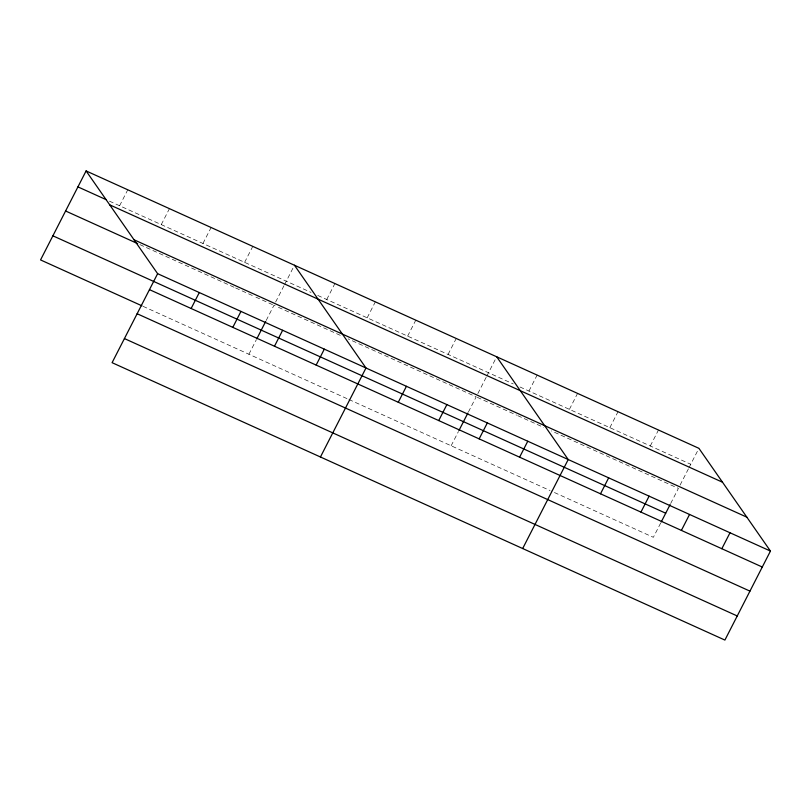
<?xml version="1.0" encoding="UTF-8"?>
<svg xmlns="http://www.w3.org/2000/svg" width="811" height="811" viewBox="0 0 811 811"><rect width="100%" height="100%" fill="white"/><g stroke="black" fill="none" stroke-linecap="round" stroke-linejoin="round"><path stroke-width="0.61" stroke-dasharray="4.05 3.04" d="M119.602 205.751L127.763 189.794M161.267 224.606L169.438 208.65M202.943 243.472L211.103 227.516M244.618 262.338L252.779 246.382M248.906 354.245L256.195 340.002M266.221 320.416L273.956 305.301L277.321 306.832M275.639 302.016L284.043 285.584M284.61 284.489L294.454 265.238M326.732 299.502L334.902 283.546M367.18 317.811L375.341 301.854M407.629 336.119L415.79 320.163M448.067 354.427L456.238 338.471M451.139 445.776L458.428 431.533M468.444 411.958L476.179 396.843L348.101 338.866M477.861 393.558L486.276 377.115M486.833 376.02L496.687 356.779M528.965 391.044L537.125 375.087M569.413 409.352L577.574 393.396M609.852 427.661L618.023 411.704M650.3 445.969L658.471 430.012M660.661 523.075L653.372 537.318L551.135 491.04M670.677 503.499L678.412 488.384L551.46 430.915M680.094 485.09L688.509 468.657M689.066 467.562L698.91 448.321M109.465 201.158L311.008 292.386M317.75 295.437L513.231 383.927M519.973 386.979L690.749 464.277M139.928 244.638L234.531 287.459M235.656 287.966L254.806 296.633M255.931 297.14L272.831 304.794M278.447 307.339L341.36 335.815M477.304 397.349L516.627 415.151M517.753 415.658L543.593 427.356M143.04 306.325L347.777 398.992M348.902 399.499L550.01 490.533"/><path stroke-width="1.22" d="M86.098 170.928L157.628 273.682L112.09 362.679L724.902 640.072L770.45 551.074L698.91 448.321L86.098 170.928L40.55 259.925L141.915 305.808M191.132 308.494L199.303 292.538M232.808 327.36L240.968 311.404M256.763 338.907L265.663 321.501M274.483 346.226L282.644 330.27M316.148 365.082L324.319 349.135M320.446 456.988L365.984 367.991L294.454 265.238M398.272 402.256L406.433 386.3M438.721 420.564L446.881 404.608M458.985 430.438L467.896 413.042M479.159 438.873L487.33 422.916M519.608 457.181L527.768 441.225M522.679 548.53L568.217 459.533L496.687 356.779M600.505 493.798L608.666 477.841M640.943 512.106L649.114 496.15M661.218 521.98L670.129 504.574M681.392 530.414L689.553 514.458M721.841 548.723L730.001 532.766M77.927 186.885L106.089 199.628M109.698 204.838L722.52 482.231M134.018 239.772L746.84 517.165M65.59 210.992L137.677 243.614M157.628 273.682L770.45 551.074M52.887 235.819L665.709 513.211M149.467 289.639L762.289 567.031M137.13 313.735L749.952 591.128M124.418 338.572L737.24 615.965"/></g></svg>
